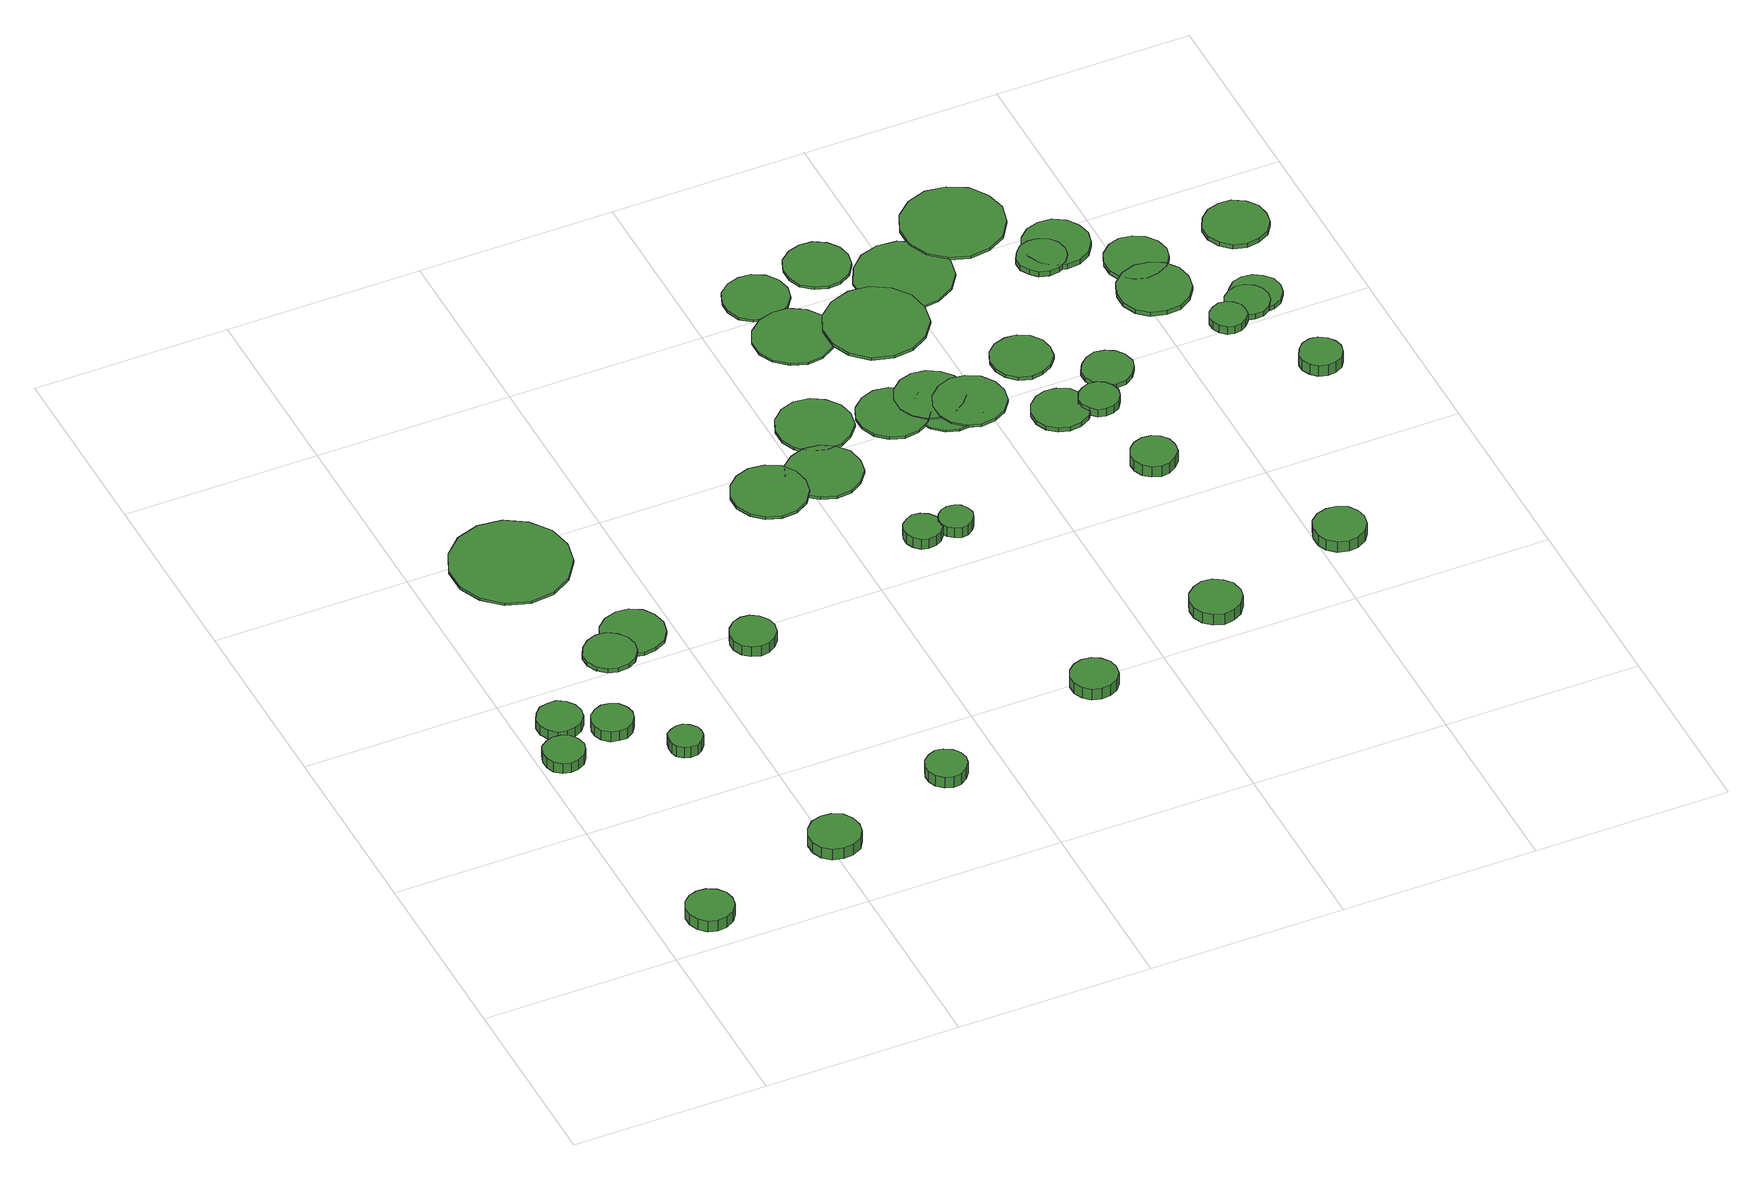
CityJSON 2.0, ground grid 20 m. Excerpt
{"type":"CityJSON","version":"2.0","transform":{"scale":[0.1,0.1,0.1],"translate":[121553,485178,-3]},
"CityObjects":{
"tree1":{"type":"SolitaryVegetationObject","attributes":{"function":"something"},"geometry":[{"type":"MultiSurface","lod":"1","boundaries":[[[0,1,2,3,4,5,6,7,8,9,10,11,12,13,14]],[[15,16,17,18,19,20,21,22,23,24,25,26,27,28,29]],[[0,29,28,1]],[[1,28,27,2]],[[2,27,26,3]],[[3,26,25,4]],[[4,25,24,5]],[[5,24,23,6]],[[6,23,22,7]],[[7,22,21,8]],[[8,21,20,9]],[[9,20,19,10]],[[10,19,18,11]],[[11,18,17,12]],[[12,17,16,13]],[[13,16,15,14]],[[14,15,29,0]]]}]},
"tree2":{"type":"SolitaryVegetationObject","attributes":{"function":"something"},"geometry":[{"type":"MultiSurface","lod":"1","boundaries":[[[30,31,32,33,34,35,36,37,38,39,40,41,42,43,44]],[[45,46,47,48,49,50,51,52,53,54,55,56,57,58,59]],[[30,59,58,31]],[[31,58,57,32]],[[32,57,56,33]],[[33,56,55,34]],[[34,55,54,35]],[[35,54,53,36]],[[36,53,52,37]],[[37,52,51,38]],[[38,51,50,39]],[[39,50,49,40]],[[40,49,48,41]],[[41,48,47,42]],[[42,47,46,43]],[[43,46,45,44]],[[44,45,59,30]]]}]},
"tree3":{"type":"SolitaryVegetationObject","attributes":{"function":"something"},"geometry":[{"type":"MultiSurface","lod":"1","boundaries":[[[60,61,62,63,64,65,66,67,68,69,70,71,72,73,74]],[[75,76,77,78,79,80,81,82,83,84,85,86,87,88,89]],[[60,89,88,61]],[[61,88,87,62]],[[62,87,86,63]],[[63,86,85,64]],[[64,85,84,65]],[[65,84,83,66]],[[66,83,82,67]],[[67,82,81,68]],[[68,81,80,69]],[[69,80,79,70]],[[70,79,78,71]],[[71,78,77,72]],[[72,77,76,73]],[[73,76,75,74]],[[74,75,89,60]]]}]},
"tree4":{"type":"SolitaryVegetationObject","attributes":{"function":"something"},"geometry":[{"type":"MultiSurface","lod":"1","boundaries":[[[90,91,92,93,94,95,96,97,98,99,100,101,102,103,104]],[[105,106,107,108,109,110,111,112,113,114,115,116,117,118,119]],[[90,119,118,91]],[[91,118,117,92]],[[92,117,116,93]],[[93,116,115,94]],[[94,115,114,95]],[[95,114,113,96]],[[96,113,112,97]],[[97,112,111,98]],[[98,111,110,99]],[[99,110,109,100]],[[100,109,108,101]],[[101,108,107,102]],[[102,107,106,103]],[[103,106,105,104]],[[104,105,119,90]]]}]},
"tree5":{"type":"SolitaryVegetationObject","attributes":{"function":"something"},"geometry":[{"type":"MultiSurface","lod":"1","boundaries":[[[120,121,122,123,124,125,126,127,128,129,130,131,132,133,134]],[[135,136,137,138,139,140,141,142,143,144,145,146,147,148,149]],[[120,149,148,121]],[[121,148,147,122]],[[122,147,146,123]],[[123,146,145,124]],[[124,145,144,125]],[[125,144,143,126]],[[126,143,142,127]],[[127,142,141,128]],[[128,141,140,129]],[[129,140,139,130]],[[130,139,138,131]],[[131,138,137,132]],[[132,137,136,133]],[[133,136,135,134]],[[134,135,149,120]]]}]},
"tree6":{"type":"SolitaryVegetationObject","attributes":{"function":"something"},"geometry":[{"type":"MultiSurface","lod":"1","boundaries":[[[150,151,152,153,154,155,156,157,158,159,160,161,162,163,164]],[[165,166,167,168,169,170,171,172,173,174,175,176,177,178,179]],[[150,179,178,151]],[[151,178,177,152]],[[152,177,176,153]],[[153,176,175,154]],[[154,175,174,155]],[[155,174,173,156]],[[156,173,172,157]],[[157,172,171,158]],[[158,171,170,159]],[[159,170,169,160]],[[160,169,168,161]],[[161,168,167,162]],[[162,167,166,163]],[[163,166,165,164]],[[164,165,179,150]]]}]},
"tree7":{"type":"SolitaryVegetationObject","attributes":{"function":"something"},"geometry":[{"type":"MultiSurface","lod":"1","boundaries":[[[180,181,182,183,184,185,186,187,188,189,190,191,192,193,194]],[[195,196,197,198,199,200,201,202,203,204,205,206,207,208,209]],[[180,209,208,181]],[[181,208,207,182]],[[182,207,206,183]],[[183,206,205,184]],[[184,205,204,185]],[[185,204,203,186]],[[186,203,202,187]],[[187,202,201,188]],[[188,201,200,189]],[[189,200,199,190]],[[190,199,198,191]],[[191,198,197,192]],[[192,197,196,193]],[[193,196,195,194]],[[194,195,209,180]]]}]},
"tree8":{"type":"SolitaryVegetationObject","attributes":{"function":"something"},"geometry":[{"type":"MultiSurface","lod":"1","boundaries":[[[210,211,212,213,214,215,216,217,218,219,220,221,222,223,224]],[[225,226,227,228,229,230,231,232,233,234,235,236,237,238,239]],[[210,239,238,211]],[[211,238,237,212]],[[212,237,236,213]],[[213,236,235,214]],[[214,235,234,215]],[[215,234,233,216]],[[216,233,232,217]],[[217,232,231,218]],[[218,231,230,219]],[[219,230,229,220]],[[220,229,228,221]],[[221,228,227,222]],[[222,227,226,223]],[[223,226,225,224]],[[224,225,239,210]]]}]},
"tree9":{"type":"SolitaryVegetationObject","attributes":{"function":"something"},"geometry":[{"type":"MultiSurface","lod":"1","boundaries":[[[240,241,242,243,244,245,246,247,248,249,250,251,252,253,254]],[[255,256,257,258,259,260,261,262,263,264,265,266,267,268,269]],[[240,269,268,241]],[[241,268,267,242]],[[242,267,266,243]],[[243,266,265,244]],[[244,265,264,245]],[[245,264,263,246]],[[246,263,262,247]],[[247,262,261,248]],[[248,261,260,249]],[[249,260,259,250]],[[250,259,258,251]],[[251,258,257,252]],[[252,257,256,253]],[[253,256,255,254]],[[254,255,269,240]]]}]},
"tree10":{"type":"SolitaryVegetationObject","attributes":{"function":"something"},"geometry":[{"type":"MultiSurface","lod":"1","boundaries":[[[270,271,272,273,274,275,276,277,278,279,280,281,282,283,284]],[[285,286,287,288,289,290,291,292,293,294,295,296,297,298,299]],[[270,299,298,271]],[[271,298,297,272]],[[272,297,296,273]],[[273,296,295,274]],[[274,295,294,275]],[[275,294,293,276]],[[276,293,292,277]],[[277,292,291,278]],[[278,291,290,279]],[[279,290,289,280]],[[280,289,288,281]],[[281,288,287,282]],[[282,287,286,283]],[[283,286,285,284]],[[284,285,299,270]]]}]},
"tree11":{"type":"SolitaryVegetationObject","attributes":{"function":"something"},"geometry":[{"type":"MultiSurface","lod":"1","boundaries":[[[300,301,302,303,304,305,306,307,308,309,310,311,312,313,314]],[[315,316,317,318,319,320,321,322,323,324,325,326,327,328,329]],[[300,329,328,301]],[[301,328,327,302]],[[302,327,326,303]],[[303,326,325,304]],[[304,325,324,305]],[[305,324,323,306]],[[306,323,322,307]],[[307,322,321,308]],[[308,321,320,309]],[[309,320,319,310]],[[310,319,318,311]],[[311,318,317,312]],[[312,317,316,313]],[[313,316,315,314]],[[314,315,329,300]]]}]},
"tree12":{"type":"SolitaryVegetationObject","attributes":{"function":"something"},"geometry":[{"type":"MultiSurface","lod":"1","boundaries":[[[330,331,332,333,334,335,336,337,338,339,340,341,342,343,344]],[[345,346,347,348,349,350,351,352,353,354,355,356,357,358,359]],[[330,359,358,331]],[[331,358,357,332]],[[332,357,356,333]],[[333,356,355,334]],[[334,355,354,335]],[[335,354,353,336]],[[336,353,352,337]],[[337,352,351,338]],[[338,351,350,339]],[[339,350,349,340]],[[340,349,348,341]],[[341,348,347,342]],[[342,347,346,343]],[[343,346,345,344]],[[344,345,359,330]]]}]},
"tree13":{"type":"SolitaryVegetationObject","attributes":{"function":"something"},"geometry":[{"type":"MultiSurface","lod":"1","boundaries":[[[360,361,362,363,364,365,366,367,368,369,370,371,372,373,374]],[[375,376,377,378,379,380,381,382,383,384,385,386,387,388,389]],[[360,389,388,361]],[[361,388,387,362]],[[362,387,386,363]],[[363,386,385,364]],[[364,385,384,365]],[[365,384,383,366]],[[366,383,382,367]],[[367,382,381,368]],[[368,381,380,369]],[[369,380,379,370]],[[370,379,378,371]],[[371,378,377,372]],[[372,377,376,373]],[[373,376,375,374]],[[374,375,389,360]]]}]},
"tree14":{"type":"SolitaryVegetationObject","attributes":{"function":"something"},"geometry":[{"type":"MultiSurface","lod":"1","boundaries":[[[390,391,392,393,394,395,396,397,398,399,400,401,402,403,404]],[[405,406,407,408,409,410,411,412,413,414,415,416,417,418,419]],[[390,419,418,391]],[[391,418,417,392]],[[392,417,416,393]],[[393,416,415,394]],[[394,415,414,395]],[[395,414,413,396]],[[396,413,412,397]],[[397,412,411,398]],[[398,411,410,399]],[[399,410,409,400]],[[400,409,408,401]],[[401,408,407,402]],[[402,407,406,403]],[[403,406,405,404]],[[404,405,419,390]]]}]},
"tree15":{"type":"SolitaryVegetationObject","attributes":{"function":"something"},"geometry":[{"type":"MultiSurface","lod":"1","boundaries":[[[420,421,422,423,424,425,426,427,428,429,430,431,432,433,434]],[[435,436,437,438,439,440,441,442,443,444,445,446,447,448,449]],[[420,449,448,421]],[[421,448,447,422]],[[422,447,446,423]],[[423,446,445,424]],[[424,445,444,425]],[[425,444,443,426]],[[426,443,442,427]],[[427,442,441,428]],[[428,441,440,429]],[[429,440,439,430]],[[430,439,438,431]],[[431,438,437,432]],[[432,437,436,433]],[[433,436,435,434]],[[434,435,449,420]]]}]},
"tree16":{"type":"SolitaryVegetationObject","attributes":{"function":"something"},"geometry":[{"type":"MultiSurface","lod":"1","boundaries":[[[450,451,452,453,454,455,456,457,458,459,460,461,462,463,464]],[[465,466,467,468,469,470,471,472,473,474,475,476,477,478,479]],[[450,479,478,451]],[[451,478,477,452]],[[452,477,476,453]],[[453,476,475,454]],[[454,475,474,455]],[[455,474,473,456]],[[456,473,472,457]],[[457,472,471,458]],[[458,471,470,459]],[[459,470,469,460]],[[460,469,468,461]],[[461,468,467,462]],[[462,467,466,463]],[[463,466,465,464]],[[464,465,479,450]]]}]},
"tree17":{"type":"SolitaryVegetationObject","attributes":{"function":"something"},"geometry":[{"type":"MultiSurface","lod":"1","boundaries":[[[480,481,482,483,484,485,486,487,488,489,490,491,492,493,494]],[[495,496,497,498,499,500,501,502,503,504,505,506,507,508,509]],[[480,509,508,481]],[[481,508,507,482]],[[482,507,506,483]],[[483,506,505,484]],[[484,505,504,485]],[[485,504,503,486]],[[486,503,502,487]],[[487,502,501,488]],[[488,501,500,489]],[[489,500,499,490]],[[490,499,498,491]],[[491,498,497,492]],[[492,497,496,493]],[[493,496,495,494]],[[494,495,509,480]]]}]},
"tree18":{"type":"SolitaryVegetationObject","attributes":{"function":"something"},"geometry":[{"type":"MultiSurface","lod":"1","boundaries":[[[510,511,512,513,514,515,516,517,518,519,520,521,522,523,524]],[[525,526,527,528,529,530,531,532,533,534,535,536,537,538,539]],[[510,539,538,511]],[[511,538,537,512]],[[512,537,536,513]],[[513,536,535,514]],[[514,535,534,515]],[[515,534,533,516]],[[516,533,532,517]],[[517,532,531,518]],[[518,531,530,519]],[[519,530,529,520]],[[520,529,528,521]],[[521,528,527,522]],[[522,527,526,523]],[[523,526,525,524]],[[524,525,539,510]]]}]},
"tree19":{"type":"SolitaryVegetationObject","attributes":{"function":"something"},"geometry":[{"type":"MultiSurface","lod":"1","boundaries":[[[540,541,542,543,544,545,546,547,548,549,550,551,552,553,554]],[[555,556,557,558,559,560,561,562,563,564,565,566,567,568,569]],[[540,569,568,541]],[[541,568,567,542]],[[542,567,566,543]],[[543,566,565,544]],[[544,565,564,545]],[[545,564,563,546]],[[546,563,562,547]],[[547,562,561,548]],[[548,561,560,549]],[[549,560,559,550]],[[550,559,558,551]],[[551,558,557,552]],[[552,557,556,553]],[[553,556,555,554]],[[554,555,569,540]]]}]},
"tree20":{"type":"SolitaryVegetationObject","attributes":{"function":"something"},"geometry":[{"type":"MultiSurface","lod":"1","boundaries":[[[570,571,572,573,574,575,576,577,578,579,580,581,582,583,584]],[[585,586,587,588,589,590,591,592,593,594,595,596,597,598,599]],[[570,599,598,571]],[[571,598,597,572]],[[572,597,596,573]],[[573,596,595,574]],[[574,595,594,575]],[[575,594,593,576]],[[576,593,592,577]],[[577,592,591,578]],[[578,591,590,579]],[[579,590,589,580]],[[580,589,588,581]],[[581,588,587,582]],[[582,587,586,583]],[[583,586,585,584]],[[584,585,599,570]]]}]},
"tree21":{"type":"SolitaryVegetationObject","attributes":{"function":"something"},"geometry":[{"type":"MultiSurface","lod":"1","boundaries":[[[600,601,602,603,604,605,606,607,608,609,610,611,612,613,614]],[[615,616,617,618,619,620,621,622,623,624,625,626,627,628,629]],[[600,629,628,601]],[[601,628,627,602]],[[602,627,626,603]],[[603,626,625,604]],[[604,625,624,605]],[[605,624,623,606]],[[606,623,622,607]],[[607,622,621,608]],[[608,621,620,609]],[[609,620,619,610]],[[610,619,618,611]],[[611,618,617,612]],[[612,617,616,613]],[[613,616,615,614]],[[614,615,629,600]]]}]},
"tree22":{"type":"SolitaryVegetationObject","attributes":{"function":"something"},"geometry":[{"type":"MultiSurface","lod":"1","boundaries":[[[630,631,632,633,634,635,636,637,638,639,640,641,642,643,644]],[[645,646,647,648,649,650,651,652,653,654,655,656,657,658,659]],[[630,659,658,631]],[[631,658,657,632]],[[632,657,656,633]],[[633,656,655,634]],[[634,655,654,635]],[[635,654,653,636]],[[636,653,652,637]],[[637,652,651,638]],[[638,651,650,639]],[[639,650,649,640]],[[640,649,648,641]],[[641,648,647,642]],[[642,647,646,643]],[[643,646,645,644]],[[644,645,659,630]]]}]},
"tree23":{"type":"SolitaryVegetationObject","attributes":{"function":"something"},"geometry":[{"type":"MultiSurface","lod":"1","boundaries":[[[660,661,662,663,664,665,666,667,668,669,670,671,672,673,674]],[[675,676,677,678,679,680,681,682,683,684,685,686,687,688,689]],[[660,689,688,661]],[[661,688,687,662]],[[662,687,686,663]],[[663,686,685,664]],[[664,685,684,665]],[[665,684,683,666]],[[666,683,682,667]],[[667,682,681,668]],[[668,681,680,669]],[[669,680,679,670]],[[670,679,678,671]],[[671,678,677,672]],[[672,677,676,673]],[[673,676,675,674]],[[674,675,689,660]]]}]},
"tree24":{"type":"SolitaryVegetationObject","attributes":{"function":"something"},"geometry":[{"type":"MultiSurface","lod":"1","boundaries":[[[690,691,692,693,694,695,696,697,698,699,700,701,702,703,704]],[[705,706,707,708,709,710,711,712,713,714,715,716,717,718,719]],[[690,719,718,691]],[[691,718,717,692]],[[692,717,716,693]],[[693,716,715,694]],[[694,715,714,695]],[[695,714,713,696]],[[696,713,712,697]],[[697,712,711,698]],[[698,711,710,699]],[[699,710,709,700]],[[700,709,708,701]],[[701,708,707,702]],[[702,707,706,703]],[[703,706,705,704]],[[704,705,719,690]]]}]},
"tree25":{"type":"SolitaryVegetationObject","attributes":{"function":"something"},"geometry":[{"type":"MultiSurface","lod":"1","boundaries":[[[720,721,722,723,724,725,726,727,728,729,730,731,732,733,734]],[[735,736,737,738,739,740,741,742,743,744,745,746,747,748,749]],[[720,749,748,721]],[[721,748,747,722]],[[722,747,746,723]],[[723,746,745,724]],[[724,745,744,725]],[[725,744,743,726]],[[726,743,742,727]],[[727,742,741,728]],[[728,741,740,729]],[[729,740,739,730]],[[730,739,738,731]],[[731,738,737,732]],[[732,737,736,733]],[[733,736,735,734]],[[734,735,749,720]]]}]},
"tree26":{"type":"SolitaryVegetationObject","attributes":{"function":"something"},"geometry":[{"type":"MultiSurface","lod":"1","boundaries":[[[750,751,752,753,754,755,756,757,758,759,760,761,762,763,764]],[[765,766,767,768,769,770,771,772,773,774,775,776,777,778,779]],[[750,779,778,751]],[[751,778,777,752]],[[752,777,776,753]],[[753,776,775,754]],[[754,775,774,755]],[[755,774,773,756]],[[756,773,772,757]],[[757,772,771,758]],[[758,771,770,759]],[[759,770,769,760]],[[760,769,768,761]],[[761,768,767,762]],[[762,767,766,763]],[[763,766,765,764]],[[764,765,779,750]]]}]},
"tree27":{"type":"SolitaryVegetationObject","attributes":{"function":"something"},"geometry":[{"type":"MultiSurface","lod":"1","boundaries":[[[780,781,782,783,784,785,786,787,788,789,790,791,792,793,794]],[[795,796,797,798,799,800,801,802,803,804,805,806,807,808,809]],[[780,809,808,781]],[[781,808,807,782]],[[782,807,806,783]],[[783,806,805,784]],[[784,805,804,785]],[[785,804,803,786]],[[786,803,802,787]],[[787,802,801,788]],[[788,801,800,789]],[[789,800,799,790]],[[790,799,798,791]],[[791,798,797,792]],[[792,797,796,793]],[[793,796,795,794]],[[794,795,809,780]]]}]},
"tree28":{"type":"SolitaryVegetationObject","attributes":{"function":"something"},"geometry":[{"type":"MultiSurface","lod":"1","boundaries":[[[810,811,812,813,814,815,816,817,818,819,820,821,822,823,824]],[[825,826,827,828,829,830,831,832,833,834,835,836,837,838,839]],[[810,839,838,811]],[[811,838,837,812]],[[812,837,836,813]],[[813,836,835,814]],[[814,835,834,815]],[[815,834,833,816]],[[816,833,832,817]],[[817,832,831,818]],[[818,831,830,819]],[[819,830,829,820]],[[820,829,828,821]],[[821,828,827,822]],[[822,827,826,823]],[[823,826,825,824]],[[824,825,839,810]]]}]},
"tree29":{"type":"SolitaryVegetationObject","attributes":{"function":"something"},"geometry":[{"type":"MultiSurface","lod":"1","boundaries":[[[840,841,842,843,844,845,846,847,848,849,850,851,852,853,854]],[[855,856,857,858,859,860,861,862,863,864,865,866,867,868,869]],[[840,869,868,841]],[[841,868,867,842]],[[842,867,866,843]],[[843,866,865,844]],[[844,865,864,845]],[[845,864,863,846]],[[846,863,862,847]],[[847,862,861,848]],[[848,861,860,849]],[[849,860,859,850]],[[850,859,858,851]],[[851,858,857,852]],[[852,857,856,853]],[[853,856,855,854]],[[854,855,869,840]]]}]},
"tree30":{"type":"SolitaryVegetationObject","attributes":{"function":"something"},"geometry":[{"type":"MultiSurface","lod":"1","boundaries":[[[870,871,872,873,874,875,876,877,878,879,880,881,882,883,884]],[[885,886,887,888,889,890,891,892,893,894,895,896,897,898,899]],[[870,899,898,871]],[[871,898,897,872]],[[872,897,896,873]],[[873,896,895,874]],[[874,895,894,875]],[[875,894,893,876]],[[876,893,892,877]],[[877,892,891,878]],[[878,891,890,879]],[[879,890,889,880]],[[880,889,888,881]],[[881,888,887,882]],[[882,887,886,883]],[[883,886,885,884]],[[884,885,899,870]]]}]},
"tree31":{"type":"SolitaryVegetationObject","attributes":{"function":"something"},"geometry":[{"type":"MultiSurface","lod":"1","boundaries":[[[900,901,902,903,904,905,906,907,908,909,910,911,912,913,914]],[[915,916,917,918,919,920,921,922,923,924,925,926,927,928,929]],[[900,929,928,901]],[[901,928,927,902]],[[902,927,926,903]],[[903,926,925,904]],[[904,925,924,905]],[[905,924,923,906]],[[906,923,922,907]],[[907,922,921,908]],[[908,921,920,909]],[[909,920,919,910]],[[910,919,918,911]],[[911,918,917,912]],[[912,917,916,913]],[[913,916,915,914]],[[914,915,929,900]]]}]},
"tree32":{"type":"SolitaryVegetationObject","attributes":{"function":"something"},"geometry":[{"type":"MultiSurface","lod":"1","boundaries":[[[930,931,932,933,934,935,936,937,938,939,940,941,942,943,944]],[[945,946,947,948,949,950,951,952,953,954,955,956,957,958,959]],[[930,959,958,931]],[[931,958,957,932]],[[932,957,956,933]],[[933,956,955,934]],[[934,955,954,935]],[[935,954,953,936]],[[936,953,952,937]],[[937,952,951,938]],[[938,951,950,939]],[[939,950,949,940]],[[940,949,948,941]],[[941,948,947,942]],[[942,947,946,943]],[[943,946,945,944]],[[944,945,959,930]]]}]},
"tree33":{"type":"SolitaryVegetationObject","attributes":{"function":"something"},"geometry":[{"type":"MultiSurface","lod":"1","boundaries":[[[960,961,962,963,964,965,966,967,968,969,970,971,972,973,974]],[[975,976,977,978,979,980,981,982,983,984,985,986,987,988,989]],[[960,989,988,961]],[[961,988,987,962]],[[962,987,986,963]],[[963,986,985,964]],[[964,985,984,965]],[[965,984,983,966]],[[966,983,982,967]],[[967,982,981,968]],[[968,981,980,969]],[[969,980,979,970]],[[970,979,978,971]],[[971,978,977,972]],[[972,977,976,973]],[[973,976,975,974]],[[974,975,989,960]]]}]},
"tree34":{"type":"SolitaryVegetationObject","attributes":{"function":"something"},"geometry":[{"type":"MultiSurface","lod":"1","boundaries":[[[990,991,992,993,994,995,996,997,998,999,1000,1001,1002,1003,1004]],[[1005,1006,1007,1008,1009,1010,1011,1012,1013,1014,1015,1016,1017,1018,1019]],[[990,1019,1018,991]],[[991,1018,1017,992]],[[992,1017,1016,993]],[[993,1016,1015,994]],[[994,1015,1014,995]],[[995,1014,1013,996]],[[996,1013,1012,997]],[[997,1012,1011,998]],[[998,1011,1010,999]],[[999,1010,1009,1000]],[[1000,1009,1008,1001]],[[1001,1008,1007,1002]],[[1002,1007,1006,1003]],[[1003,1006,1005,1004]],[[1004,1005,1019,990]]]}]},
"tree35":{"type":"SolitaryVegetationObject","attributes":{"function":"something"},"geometry":[{"type":"MultiSurface","lod":"1","boundaries":[[[1020,1021,1022,1023,1024,1025,1026,1027,1028,1029,1030,1031,1032,1033,1034]],[[1035,1036,1037,1038,1039,1040,1041,1042,1043,1044,1045,1046,1047,1048,1049]],[[1020,1049,1048,1021]],[[1021,1048,1047,1022]],[[1022,1047,1046,1023]],[[1023,1046,1045,1024]],[[1024,1045,1044,1025]],[[1025,1044,1043,1026]],[[1026,1043,1042,1027]],[[1027,1042,1041,1028]],[[1028,1041,1040,1029]],[[1029,1040,1039,1030]],[[1030,1039,1038,1031]],[[1031,1038,1037,1032]],[[1032,1037,1036,1033]],[[1033,1036,1035,1034]],[[1034,1035,1049,1020]]]}]},
"tree36":{"type":"SolitaryVegetationObject","attributes":{"function":"something"},"geometry":[{"type":"MultiSurface","lod":"1","boundaries":[[[1050,1051,1052,1053,1054,1055,1056,1057,1058,1059,1060,1061,1062,1063,1064]],[[1065,1066,1067,1068,1069,1070,1071,1072,1073,1074,1075,1076,1077,1078,1079]],[[1050,1079,1078,1051]],[[1051,1078,1077,1052]],[[1052,1077,1076,1053]],[[1053,1076,1075,1054]],[[1054,1075,1074,1055]],[[1055,1074,1073,1056]],[[1056,1073,1072,1057]],[[1057,1072,1071,1058]],[[1058,1071,1070,1059]],[[1059,1070,1069,1060]],[[1060,1069,1068,1061]],[[1061,1068,1067,1062]],[[1062,1067,1066,1063]],[[1063,1066,1065,1064]],[[1064,1065,1079,1050]]]}]},
"tree37":{"type":"SolitaryVegetationObject","attributes":{"function":"something"},"geometry":[{"type":"MultiSurface","lod":"1","boundaries":[[[1080,1081,1082,1083,1084,1085,1086,1087,1088,1089,1090,1091,1092,1093,1094]],[[1095,1096,1097,1098,1099,1100,1101,1102,1103,1104,1105,1106,1107,1108,1109]],[[1080,1109,1108,1081]],[[1081,1108,1107,1082]],[[1082,1107,1106,1083]],[[1083,1106,1105,1084]],[[1084,1105,1104,1085]],[[1085,1104,1103,1086]],[[1086,1103,1102,1087]],[[1087,1102,1101,1088]],[[1088,1101,1100,1089]],[[1089,1100,1099,1090]],[[1090,1099,1098,1091]],[[1091,1098,1097,1092]],[[1092,1097,1096,1093]],[[1093,1096,1095,1094]],[[1094,1095,1109,1080]]]}]},
"tree38":{"type":"SolitaryVegetationObject","attributes":{"function":"something"},"geometry":[{"type":"MultiSurface","lod":"1","boundaries":[[[1110,1111,1112,1113,1114,1115,1116,1117,1118,1119,1120,1121,1122,1123,1124]],[[1125,1126,1127,1128,1129,1130,1131,1132,1133,1134,1135,1136,1137,1138,1139]],[[1110,1139,1138,1111]],[[1111,1138,1137,1112]],[[1112,1137,1136,1113]],[[1113,1136,1135,1114]],[[1114,1135,1134,1115]],[[1115,1134,1133,1116]],[[1116,1133,1132,1117]],[[1117,1132,1131,1118]],[[1118,1131,1130,1119]],[[1119,1130,1129,1120]],[[1120,1129,1128,1121]],[[1121,1128,1127,1122]],[[1122,1127,1126,1123]],[[1123,1126,1125,1124]],[[1124,1125,1139,1110]]]}]},
"tree39":{"type":"SolitaryVegetationObject","attributes":{"function":"something"},"geometry":[{"type":"MultiSurface","lod":"1","boundaries":[[[1140,1141,1142,1143,1144,1145,1146,1147,1148,1149,1150,1151,1152,1153,1154]],[[1155,1156,1157,1158,1159,1160,1161,1162,1163,1164,1165,1166,1167,1168,1169]],[[1140,1169,1168,1141]],[[1141,1168,1167,1142]],[[1142,1167,1166,1143]],[[1143,1166,1165,1144]],[[1144,1165,1164,1145]],[[1145,1164,1163,1146]],[[1146,1163,1162,1147]],[[1147,1162,1161,1148]],[[1148,1161,1160,1149]],[[1149,1160,1159,1150]],[[1150,1159,1158,1151]],[[1151,1158,1157,1152]],[[1152,1157,1156,1153]],[[1153,1156,1155,1154]],[[1154,1155,1169,1140]]]}]},
"tree40":{"type":"SolitaryVegetationObject","attributes":{"function":"something"},"geometry":[{"type":"MultiSurface","lod":"1","boundaries":[[[1170,1171,1172,1173,1174,1175,1176,1177,1178,1179,1180,1181,1182,1183,1184]],[[1185,1186,1187,1188,1189,1190,1191,1192,1193,1194,1195,1196,1197,1198,1199]],[[1170,1199,1198,1171]],[[1171,1198,1197,1172]],[[1172,1197,1196,1173]],[[1173,1196,1195,1174]],[[1174,1195,1194,1175]],[[1175,1194,1193,1176]],[[1176,1193,1192,1177]],[[1177,1192,1191,1178]],[[1178,1191,1190,1179]],[[1179,1190,1189,1180]],[[1180,1189,1188,1181]],[[1181,1188,1187,1182]],[[1182,1187,1186,1183]],[[1183,1186,1185,1184]],[[1184,1185,1199,1170]]]}]},
"tree41":{"type":"SolitaryVegetationObject","attributes":{"function":"something"},"geometry":[{"type":"MultiSurface","lod":"1","boundaries":[[[1200,1201,1202,1203,1204,1205,1206,1207,1208,1209,1210,1211,1212,1213,1214]],[[1215,1216,1217,1218,1219,1220,1221,1222,1223,1224,1225,1226,1227,1228,1229]],[[1200,1229,1228,1201]],[[1201,1228,1227,1202]],[[1202,1227,1226,1203]],[[1203,1226,1225,1204]],[[1204,1225,1224,1205]],[[1205,1224,1223,1206]],[[1206,1223,1222,1207]],[[1207,1222,1221,1208]],[[1208,1221,1220,1209]],[[1209,1220,1219,1210]],[[1210,1219,1218,1211]],[[1211,1218,1217,1212]],[[1212,1217,1216,1213]],[[1213,1216,1215,1214]],[[1214,1215,1229,1200]]]}]},
"tree42":{"type":"SolitaryVegetationObject","attributes":{"function":"something"},"geometry":[{"type":"MultiSurface","lod":"1","boundaries":[[[1230,1231,1232,1233,1234,1235,1236,1237,1238,1239,1240,1241,1242,1243,1244]],[[1245,1246,1247,1248,1249,1250,1251,1252,1253,1254,1255,1256,1257,1258,1259]],[[1230,1259,1258,1231]],[[1231,1258,1257,1232]],[[1232,1257,1256,1233]],[[1233,1256,1255,1234]],[[1234,1255,1254,1235]],[[1235,1254,1253,1236]],[[1236,1253,1252,1237]],[[1237,1252,1251,1238]],[[1238,1251,1250,1239]],[[1239,1250,1249,1240]],[[1240,1249,1248,1241]],[[1241,1248,1247,1242]],[[1242,1247,1246,1243]],[[1243,1246,1245,1244]],[[1244,1245,1259,1230]]]}]},
"tree43":{"type":"SolitaryVegetationObject","attributes":{"function":"something"},"geometry":[{"type":"MultiSurface","lod":"1","boundaries":[[[1260,1261,1262,1263,1264,1265,1266,1267,1268,1269,1270,1271,1272,1273,1274]],[[1275,1276,1277,1278,1279,1280,1281,1282,1283,1284,1285,1286,1287,1288,1289]],[[1260,1289,1288,1261]],[[1261,1288,1287,1262]],[[1262,1287,1286,1263]],[[1263,1286,1285,1264]],[[1264,1285,1284,1265]],[[1265,1284,1283,1266]],[[1266,1283,1282,1267]],[[1267,1282,1281,1268]],[[1268,1281,1280,1269]],[[1269,1280,1279,1270]],[[1270,1279,1278,1271]],[[1271,1278,1277,1272]],[[1272,1277,1276,1273]],[[1273,1276,1275,1274]],[[1274,1275,1289,1260]]]}]}
},
"vertices":[
[74,33,35],[72,42,35],[66,50,35],[57,55,35],[47,56,35],[38,53,35],[31,47,35],[27,38,35],[27,28,35],[31,19,35],[38,12,35],[47,9,35],[57,10,35],[66,15,35],[72,23,35],[72,23,22],[66,15,22],[57,10,22],[47,9,22],[38,12,22],[31,19,22],[27,28,22],[27,38,22],[31,47,22],[38,53,22],[47,56,22],[57,55,22],[66,50,22],[72,42,22],[74,33,22],
[42,295,33],[40,304,33],[35,311,33],[27,315,33],[19,316,33],[11,313,33],[4,308,33],[1,300,33],[1,291,33],[4,283,33],[11,277,33],[19,275,33],[27,276,33],[35,280,33],[40,287,33],[40,287,21],[35,280,21],[27,276,21],[19,275,21],[11,277,21],[4,283,21],[1,291,21],[1,300,21],[4,308,21],[11,313,21],[19,316,21],[27,315,21],[35,311,21],[40,304,21],[42,295,21],
[61,342,31],[59,351,31],[53,359,31],[45,364,31],[36,364,31],[27,362,31],[20,355,31],[16,347,31],[16,337,31],[20,329,31],[27,322,31],[36,320,31],[45,321,31],[53,325,31],[59,333,31],[59,333,20],[53,325,20],[45,321,20],[36,320,20],[27,322,20],[20,329,20],[16,337,20],[16,347,20],[20,355,20],[27,362,20],[36,364,20],[45,364,20],[53,359,20],[59,351,20],[61,342,20],
[102,316,34],[100,325,34],[95,332,34],[87,336,34],[79,337,34],[71,334,34],[64,328,34],[61,320,34],[61,312,34],[64,304,34],[71,298,34],[79,296,34],[87,296,34],[95,301,34],[100,308,34],[100,308,22],[95,301,22],[87,296,22],[79,296,22],[71,298,22],[64,304,22],[61,312,22],[61,320,22],[64,328,22],[71,334,22],[79,337,22],[87,336,22],[95,332,22],[100,325,22],[102,316,22],
[150,265,33],[149,271,33],[144,277,33],[138,281,33],[131,281,33],[125,279,33],[119,275,33],[117,268,33],[117,261,33],[119,255,33],[125,250,33],[131,248,33],[138,248,33],[144,252,33],[149,258,33],[149,258,20],[144,252,20],[138,248,20],[131,248,20],[125,250,20],[119,255,20],[117,261,20],[117,268,20],[119,275,20],[125,279,20],[131,281,20],[138,281,20],[144,277,20],[149,271,20],[150,265,20],
[227,78,35],[225,89,35],[219,98,35],[209,103,35],[199,104,35],[188,101,35],[180,93,35],[176,84,35],[176,73,35],[180,63,35],[188,56,35],[199,53,35],[209,54,35],[219,59,35],[225,68,35],[225,68,22],[219,59,22],[209,54,22],[199,53,22],[188,56,22],[180,63,22],[176,73,22],[176,84,22],[180,93,22],[188,101,22],[199,104,22],[209,103,22],[219,98,22],[225,89,22],[227,78,22],
[150,414,25],[148,424,25],[141,433,25],[132,439,25],[121,440,25],[111,436,25],[103,429,25],[98,419,25],[98,408,25],[103,398,25],[111,391,25],[121,388,25],[132,389,25],[141,394,25],[148,403,25],[148,403,20],[141,394,20],[132,389,20],[121,388,20],[111,391,20],[103,398,20],[98,408,20],[98,419,20],[103,429,20],[111,436,20],[121,440,20],[132,439,20],[141,433,20],[148,424,20],[150,414,20],
[159,582,13],[154,606,13],[139,626,13],[118,639,13],[93,642,13],[69,634,13],[51,617,13],[41,594,13],[41,569,13],[51,547,13],[69,530,13],[93,522,13],[118,525,13],[139,537,13],[154,558,13],[154,558,10],[139,537,10],[118,525,10],[93,522,10],[69,530,10],[51,547,10],[41,569,10],[41,594,10],[51,617,10],[69,634,10],[93,642,10],[118,639,10],[139,626,10],[154,606,10],[159,582,10],
[188,431,24],[185,444,24],[178,455,24],[166,462,24],[153,463,24],[140,459,24],[130,450,24],[125,438,24],[125,425,24],[130,412,24],[140,403,24],[153,399,24],[166,401,24],[178,407,24],[185,418,24],[185,418,20],[178,407,20],[166,401,20],[153,399,20],[140,403,20],[130,412,20],[125,425,20],[125,438,20],[130,450,20],[140,459,20],[153,463,20],[166,462,20],[178,455,20],[185,444,20],[188,431,20],
[276,372,35],[274,381,35],[268,389,35],[260,394,35],[251,395,35],[242,392,35],[235,385,35],[231,376,35],[231,367,35],[235,358,35],[242,352,35],[251,349,35],[260,350,35],[268,355,35],[274,362,35],[274,362,23],[268,355,23],[260,350,23],[251,349,23],[242,352,23],[235,358,23],[231,367,23],[231,376,23],[235,385,23],[242,392,23],[251,395,23],[260,394,23],[268,389,23],[274,381,23],[276,372,23],
[359,123,35],[357,131,35],[352,138,35],[344,143,35],[336,144,35],[328,141,35],[321,135,35],[318,127,35],[318,119,35],[321,111,35],[328,105,35],[336,102,35],[344,103,35],[352,108,35],[357,115,35],[357,115,22],[352,108,22],[344,103,22],[336,102,22],[328,105,22],[321,111,22],[318,119,22],[318,127,22],[321,135,22],[328,141,22],[336,144,22],[344,143,22],[352,138,22],[357,131,22],[359,123,22],
[397,562,21],[394,578,21],[385,591,21],[371,598,21],[355,600,21],[340,595,21],[329,585,21],[322,570,21],[322,555,21],[329,540,21],[340,530,21],[355,525,21],[371,526,21],[385,534,21],[394,547,21],[394,547,18],[385,534,18],[371,526,18],[355,525,18],[340,530,18],[329,540,18],[322,555,18],[322,570,18],[329,585,18],[340,595,18],[355,600,18],[371,598,18],[385,591,18],[394,578,18],[397,562,18],
[542,181,35],[540,190,35],[534,198,35],[526,203,35],[516,204,35],[507,201,35],[500,195,35],[496,186,35],[496,176,35],[500,167,35],[507,161,35],[516,158,35],[526,159,35],[534,163,35],[540,171,35],[540,171,22],[534,163,22],[526,159,22],[516,158,22],[507,161,22],[500,167,22],[496,176,22],[496,186,22],[500,195,22],[507,201,22],[516,204,22],[526,203,22],[534,198,22],[540,190,22],[542,181,22],
[456,566,21],[453,582,21],[443,595,21],[430,602,21],[414,604,21],[399,599,21],[387,589,21],[381,574,21],[381,559,21],[387,544,21],[399,534,21],[414,529,21],[430,530,21],[443,538,21],[453,551,21],[453,551,18],[443,538,18],[430,530,18],[414,529,18],[399,534,18],[387,544,18],[381,559,18],[381,574,18],[387,589,18],[399,599,18],[414,604,18],[430,602,18],[443,595,18],[453,582,18],[456,566,18],
[482,444,32],[481,451,32],[476,458,32],[469,462,32],[461,463,32],[454,460,32],[448,455,32],[445,448,32],[445,440,32],[448,433,32],[454,427,32],[461,425,32],[469,426,32],[476,430,32],[481,436,32],[481,436,20],[476,430,20],[469,426,20],[461,425,20],[454,427,20],[448,433,20],[445,440,20],[445,448,20],[448,455,20],[454,460,20],[461,463,20],[469,462,20],[476,458,20],[481,451,20],[482,444,20],
[476,631,21],[473,646,21],[463,659,21],[450,667,21],[434,669,21],[419,664,21],[407,653,21],[401,639,21],[401,623,21],[407,609,21],[419,598,21],[434,593,21],[450,595,21],[463,603,21],[473,615,21],[473,615,18],[463,603,18],[450,595,18],[434,593,18],[419,598,18],[407,609,18],[401,623,18],[401,639,18],[407,653,18],[419,664,18],[434,669,18],[450,667,18],[463,659,18],[473,646,18],[476,631,18],
[514,441,34],[512,448,34],[508,454,34],[502,457,34],[495,458,34],[488,456,34],[483,451,34],[480,445,34],[480,438,34],[483,431,34],[488,427,34],[495,424,34],[502,425,34],[508,429,34],[512,434,34],[512,434,22],[508,429,22],[502,425,22],[495,424,22],[488,427,22],[483,431,22],[480,438,22],[480,445,22],[483,451,22],[488,456,22],[495,458,22],[502,457,22],[508,454,22],[512,448,22],[514,441,22],
[549,617,20],[546,632,20],[537,644,20],[524,651,20],[509,653,20],[495,648,20],[484,638,20],[478,624,20],[478,610,20],[484,596,20],[495,586,20],[509,581,20],[524,583,20],[537,590,20],[546,602,20],[546,602,17],[537,590,17],[524,583,17],[509,581,17],[495,586,17],[484,596,17],[478,610,17],[478,624,17],[484,638,17],[495,648,17],[509,653,17],[524,651,17],[537,644,17],[546,632,17],[549,617,17],
[516,757,18],[512,774,18],[503,787,18],[488,796,18],[472,797,18],[456,792,18],[443,781,18],[436,766,18],[436,749,18],[443,734,18],[456,723,18],[472,717,18],[488,719,18],[503,728,18],[512,741,18],[512,741,16],[503,728,16],[488,719,16],[472,717,16],[456,723,16],[443,734,16],[436,749,16],[436,766,16],[443,781,16],[456,792,16],[472,797,16],[488,796,16],[503,787,16],[512,774,16],[516,757,16],
[501,825,16],[498,839,16],[490,850,16],[478,857,16],[465,858,16],[452,854,16],[441,845,16],[436,832,16],[436,819,16],[441,806,16],[452,797,16],[465,793,16],[478,794,16],[490,801,16],[498,812,16],[498,812,13],[490,801,13],[478,794,13],[465,793,13],[452,797,13],[441,806,13],[436,819,13],[436,832,13],[441,845,13],[452,854,13],[465,858,13],[478,857,13],[490,850,13],[498,839,13],[501,825,13],
[695,232,35],[693,243,35],[686,251,35],[677,257,35],[666,258,35],[656,254,35],[648,247,35],[644,237,35],[644,227,35],[648,217,35],[656,210,35],[666,206,35],[677,208,35],[686,213,35],[693,222,35],[693,222,22],[686,213,22],[677,208,22],[666,206,22],[656,210,22],[648,217,22],[644,227,22],[644,237,22],[648,247,22],[656,254,22],[666,258,22],[677,257,22],[686,251,22],[693,243,22],[695,232,22],
[590,624,21],[587,639,21],[578,650,21],[566,657,21],[552,659,21],[538,655,21],[527,645,21],[521,632,21],[521,617,21],[527,604,21],[538,594,21],[552,590,21],[566,591,21],[578,599,21],[587,610,21],[587,610,18],[578,599,18],[566,591,18],[552,590,18],[538,594,18],[527,604,18],[521,617,18],[521,632,18],[527,645,18],[538,655,18],[552,659,18],[566,657,18],[578,650,18],[587,639,18],[590,624,18],
[599,602,20],[596,616,20],[587,628,20],[575,635,20],[560,637,20],[547,632,20],[536,622,20],[530,609,20],[530,595,20],[536,582,20],[547,572,20],[560,568,20],[575,569,20],[587,576,20],[596,588,20],[596,588,18],[587,576,18],[575,569,18],[560,568,18],[547,572,18],[536,582,18],[530,595,18],[530,609,18],[536,622,18],[547,632,18],[560,637,18],[575,635,18],[587,628,18],[596,616,18],[599,602,18],
[621,600,22],[618,614,22],[609,627,22],[596,634,22],[581,636,22],[567,631,22],[556,621,22],[550,607,22],[550,592,22],[556,579,22],[567,569,22],[581,564,22],[596,566,22],[609,573,22],[618,585,22],[618,585,19],[609,573,19],[596,566,19],[581,564,19],[567,569,19],[556,579,19],[550,592,19],[550,607,19],[556,621,19],[567,631,19],[581,636,19],[596,634,19],[609,627,19],[618,614,19],[621,600,19],
[603,738,23],[599,759,23],[586,776,23],[568,787,23],[547,789,23],[526,782,23],[510,768,23],[502,749,23],[502,727,23],[510,708,23],[526,693,23],[547,687,23],[568,689,23],[586,700,23],[599,717,23],[599,717,20],[586,700,20],[568,689,20],[547,687,20],[526,693,20],[510,708,20],[502,727,20],[502,749,20],[510,768,20],[526,782,20],[547,789,20],[568,787,20],[586,776,20],[599,759,20],[603,738,20],
[572,842,18],[569,855,18],[561,866,18],[549,873,18],[536,874,18],[523,870,18],[512,861,18],[507,848,18],[507,835,18],[512,822,18],[523,813,18],[536,809,18],[549,810,18],[561,817,18],[569,828,18],[569,828,15],[561,817,15],[549,810,15],[536,809,15],[523,813,15],[512,822,15],[507,835,15],[507,848,15],[512,861,15],[523,870,15],[536,874,15],[549,873,15],[561,866,15],[569,855,15],[572,842,15],
[685,550,25],[683,562,25],[676,572,25],[665,578,25],[653,579,25],[642,575,25],[633,567,25],[628,556,25],[628,544,25],[633,533,25],[642,525,25],[653,522,25],[665,523,25],[676,529,25],[683,539,25],[683,539,20],[676,529,20],[665,523,20],[653,522,20],[642,525,20],[633,533,20],[628,544,20],[628,556,20],[633,567,20],[642,575,20],[653,579,20],[665,578,20],[676,572,20],[683,562,20],[685,550,20],
[728,448,34],[726,457,34],[720,465,34],[712,469,34],[703,470,34],[694,467,34],[687,461,34],[683,452,34],[683,443,34],[687,434,34],[694,428,34],[703,425,34],[712,426,34],[720,431,34],[726,438,34],[726,438,21],[720,431,21],[712,426,21],[703,425,21],[694,428,21],[687,434,21],[683,443,21],[683,452,21],[687,461,21],[694,467,21],[703,470,21],[712,469,21],[720,465,21],[726,457,21],[728,448,21],
[655,792,19],[651,812,19],[639,829,19],[621,839,19],[601,841,19],[582,835,19],[567,821,19],[558,802,19],[558,782,19],[567,763,19],[582,750,19],[601,743,19],[621,746,19],[639,756,19],[651,772,19],[651,772,17],[639,756,17],[621,746,17],[601,743,17],[582,750,17],[567,763,17],[558,782,17],[558,802,17],[567,821,17],[582,835,17],[601,841,17],[621,839,17],[639,829,17],[651,812,17],[655,792,17],
[685,635,24],[683,647,24],[675,658,24],[664,664,24],[652,665,24],[639,661,24],[630,653,24],[625,641,24],[625,629,24],[630,617,24],[639,608,24],[652,604,24],[664,606,24],[675,612,24],[683,622,24],[683,622,20],[675,612,20],[664,606,20],[652,604,20],[639,608,20],[630,617,20],[625,629,20],[625,641,20],[630,653,20],[639,661,20],[652,665,20],[664,664,20],[675,658,20],[683,647,20],[685,635,20],
[715,547,29],[713,555,29],[708,562,29],[701,566,29],[693,567,29],[685,564,29],[679,559,29],[675,551,29],[675,543,29],[679,535,29],[685,529,29],[693,527,29],[701,528,29],[708,532,29],[713,539,29],[713,539,20],[708,532,20],[701,528,20],[693,527,20],[685,529,20],[679,535,20],[675,543,20],[675,551,20],[679,559,20],[685,564,20],[693,567,20],[701,566,20],[708,562,20],[713,555,20],[715,547,20],
[747,584,25],[744,595,25],[738,603,25],[729,608,25],[719,610,25],[709,606,25],[701,599,25],[696,590,25],[696,579,25],[701,570,25],[709,563,25],[719,559,25],[729,560,25],[738,566,25],[744,574,25],[744,574,20],[738,566,20],[729,560,20],[719,559,20],[709,563,20],[701,570,20],[696,579,20],[696,590,20],[701,599,20],[709,606,20],[719,610,20],[729,608,20],[738,603,20],[744,595,20],[747,584,20],
[845,278,35],[843,288,35],[837,297,35],[827,302,35],[817,303,35],[806,300,35],[798,293,35],[794,283,35],[794,272,35],[798,263,35],[806,255,35],[817,252,35],[827,253,35],[837,259,35],[843,267,35],[843,267,22],[837,259,22],[827,253,22],[817,252,22],[806,255,22],[798,263,22],[794,272,22],[794,283,22],[798,293,22],[806,300,22],[817,303,22],[827,302,22],[837,297,22],[843,288,22],[845,278,22],
[731,840,21],[726,860,21],[714,878,21],[695,888,21],[674,891,21],[654,884,21],[638,870,21],[629,850,21],[629,829,21],[638,809,21],[654,795,21],[674,788,21],[695,791,21],[714,801,21],[726,819,21],[726,819,18],[714,801,18],[695,791,18],[674,788,18],[654,795,18],[638,809,18],[629,829,18],[629,850,18],[638,870,18],[654,884,18],[674,891,18],[695,888,18],[714,878,18],[726,860,18],[731,840,18],
[758,758,24],[756,768,24],[750,776,24],[741,781,24],[731,782,24],[721,779,24],[714,772,24],[709,763,24],[709,753,24],[714,744,24],[721,737,24],[731,734,24],[741,735,24],[750,740,24],[756,748,24],[756,748,18],[750,740,18],[741,735,18],[731,734,18],[721,737,18],[714,744,18],[709,753,18],[709,763,18],[714,772,18],[721,779,18],[731,782,18],[741,781,18],[750,776,18],[756,768,18],[758,758,18],
[787,769,24],[784,782,24],[776,794,24],[764,801,24],[750,802,24],[737,798,24],[727,789,24],[721,776,24],[721,762,24],[727,749,24],[737,740,24],[750,736,24],[764,737,24],[776,744,24],[784,755,24],[784,755,18],[776,744,18],[764,737,18],[750,736,18],[737,740,18],[727,749,18],[721,762,18],[721,776,18],[727,789,18],[737,798,18],[750,802,18],[764,801,18],[776,794,18],[784,782,18],[787,769,18],
[847,673,23],[844,688,23],[835,700,23],[822,707,23],[807,709,23],[792,704,23],[781,694,23],[775,680,23],[775,665,23],[781,651,23],[792,641,23],[807,637,23],[822,638,23],[835,646,23],[844,658,23],[844,658,18],[835,646,18],[822,638,18],[807,637,18],[792,641,18],[781,651,18],[775,665,18],[775,680,18],[781,694,18],[792,704,18],[807,709,18],[822,707,18],[835,700,18],[844,688,18],[847,673,18],
[845,718,23],[842,731,23],[834,742,23],[823,748,23],[810,750,23],[798,746,23],[788,737,23],[783,725,23],[783,712,23],[788,700,23],[798,691,23],[810,687,23],[823,689,23],[834,695,23],[842,706,23],[842,706,18],[834,695,18],[823,689,18],[810,687,18],[798,691,18],[788,700,18],[783,712,18],[783,725,18],[788,737,18],[798,746,18],[810,750,18],[823,748,18],[834,742,18],[842,731,18],[845,718,18],
[873,602,28],[872,610,28],[867,616,28],[861,620,28],[853,621,28],[846,618,28],[840,613,28],[837,606,28],[837,599,28],[840,592,28],[846,586,28],[853,584,28],[861,585,28],[867,589,28],[872,595,28],[872,595,19],[867,589,19],[861,585,19],[853,584,19],[846,586,19],[840,592,19],[837,599,19],[837,606,19],[840,613,19],[846,618,19],[853,621,19],[861,620,19],[867,616,19],[872,610,19],[873,602,19],
[930,512,33],[928,520,33],[923,527,33],[915,532,33],[907,533,33],[898,530,33],[892,524,33],[888,516,33],[888,508,33],[892,500,33],[898,494,33],[907,491,33],[915,492,33],[923,496,33],[928,503,33],[928,503,20],[923,496,20],[915,492,20],[907,491,20],[898,494,20],[892,500,20],[888,508,20],[888,516,20],[892,524,20],[898,530,20],[907,533,20],[915,532,20],[923,527,20],[928,520,20],[930,512,20],
[903,616,26],[901,625,26],[896,632,26],[888,637,26],[879,638,26],[870,635,26],[863,629,26],[859,620,26],[859,611,26],[863,603,26],[870,596,26],[879,594,26],[888,594,26],[896,599,26],[901,607,26],[901,607,20],[896,599,20],[888,594,20],[879,594,20],[870,596,20],[863,603,20],[859,611,20],[859,620,20],[863,629,20],[870,635,20],[879,638,20],[888,637,20],[896,632,20],[901,625,20],[903,616,20],
[919,623,25],[917,634,25],[910,642,25],[901,648,25],[890,649,25],[880,646,25],[872,638,25],[868,629,25],[868,618,25],[872,608,25],[880,601,25],[890,598,25],[901,599,25],[910,604,25],[917,613,25],[917,613,20],[910,604,20],[901,599,20],[890,598,20],[880,601,20],[872,608,20],[868,618,20],[868,629,20],[872,638,20],[880,646,20],[890,649,20],[901,648,20],[910,642,20],[917,634,20],[919,623,20],
[951,723,24],[949,736,24],[941,747,24],[929,754,24],[916,755,24],[903,751,24],[893,742,24],[887,730,24],[887,717,24],[893,704,24],[903,695,24],[916,691,24],[929,693,24],[941,699,24],[949,710,24],[949,710,19],[941,699,19],[929,693,19],[916,691,19],[903,695,19],[893,704,19],[887,717,19],[887,730,19],[893,742,19],[903,751,19],[916,755,19],[929,754,19],[941,747,19],[949,736,19],[951,723,19]
]}
